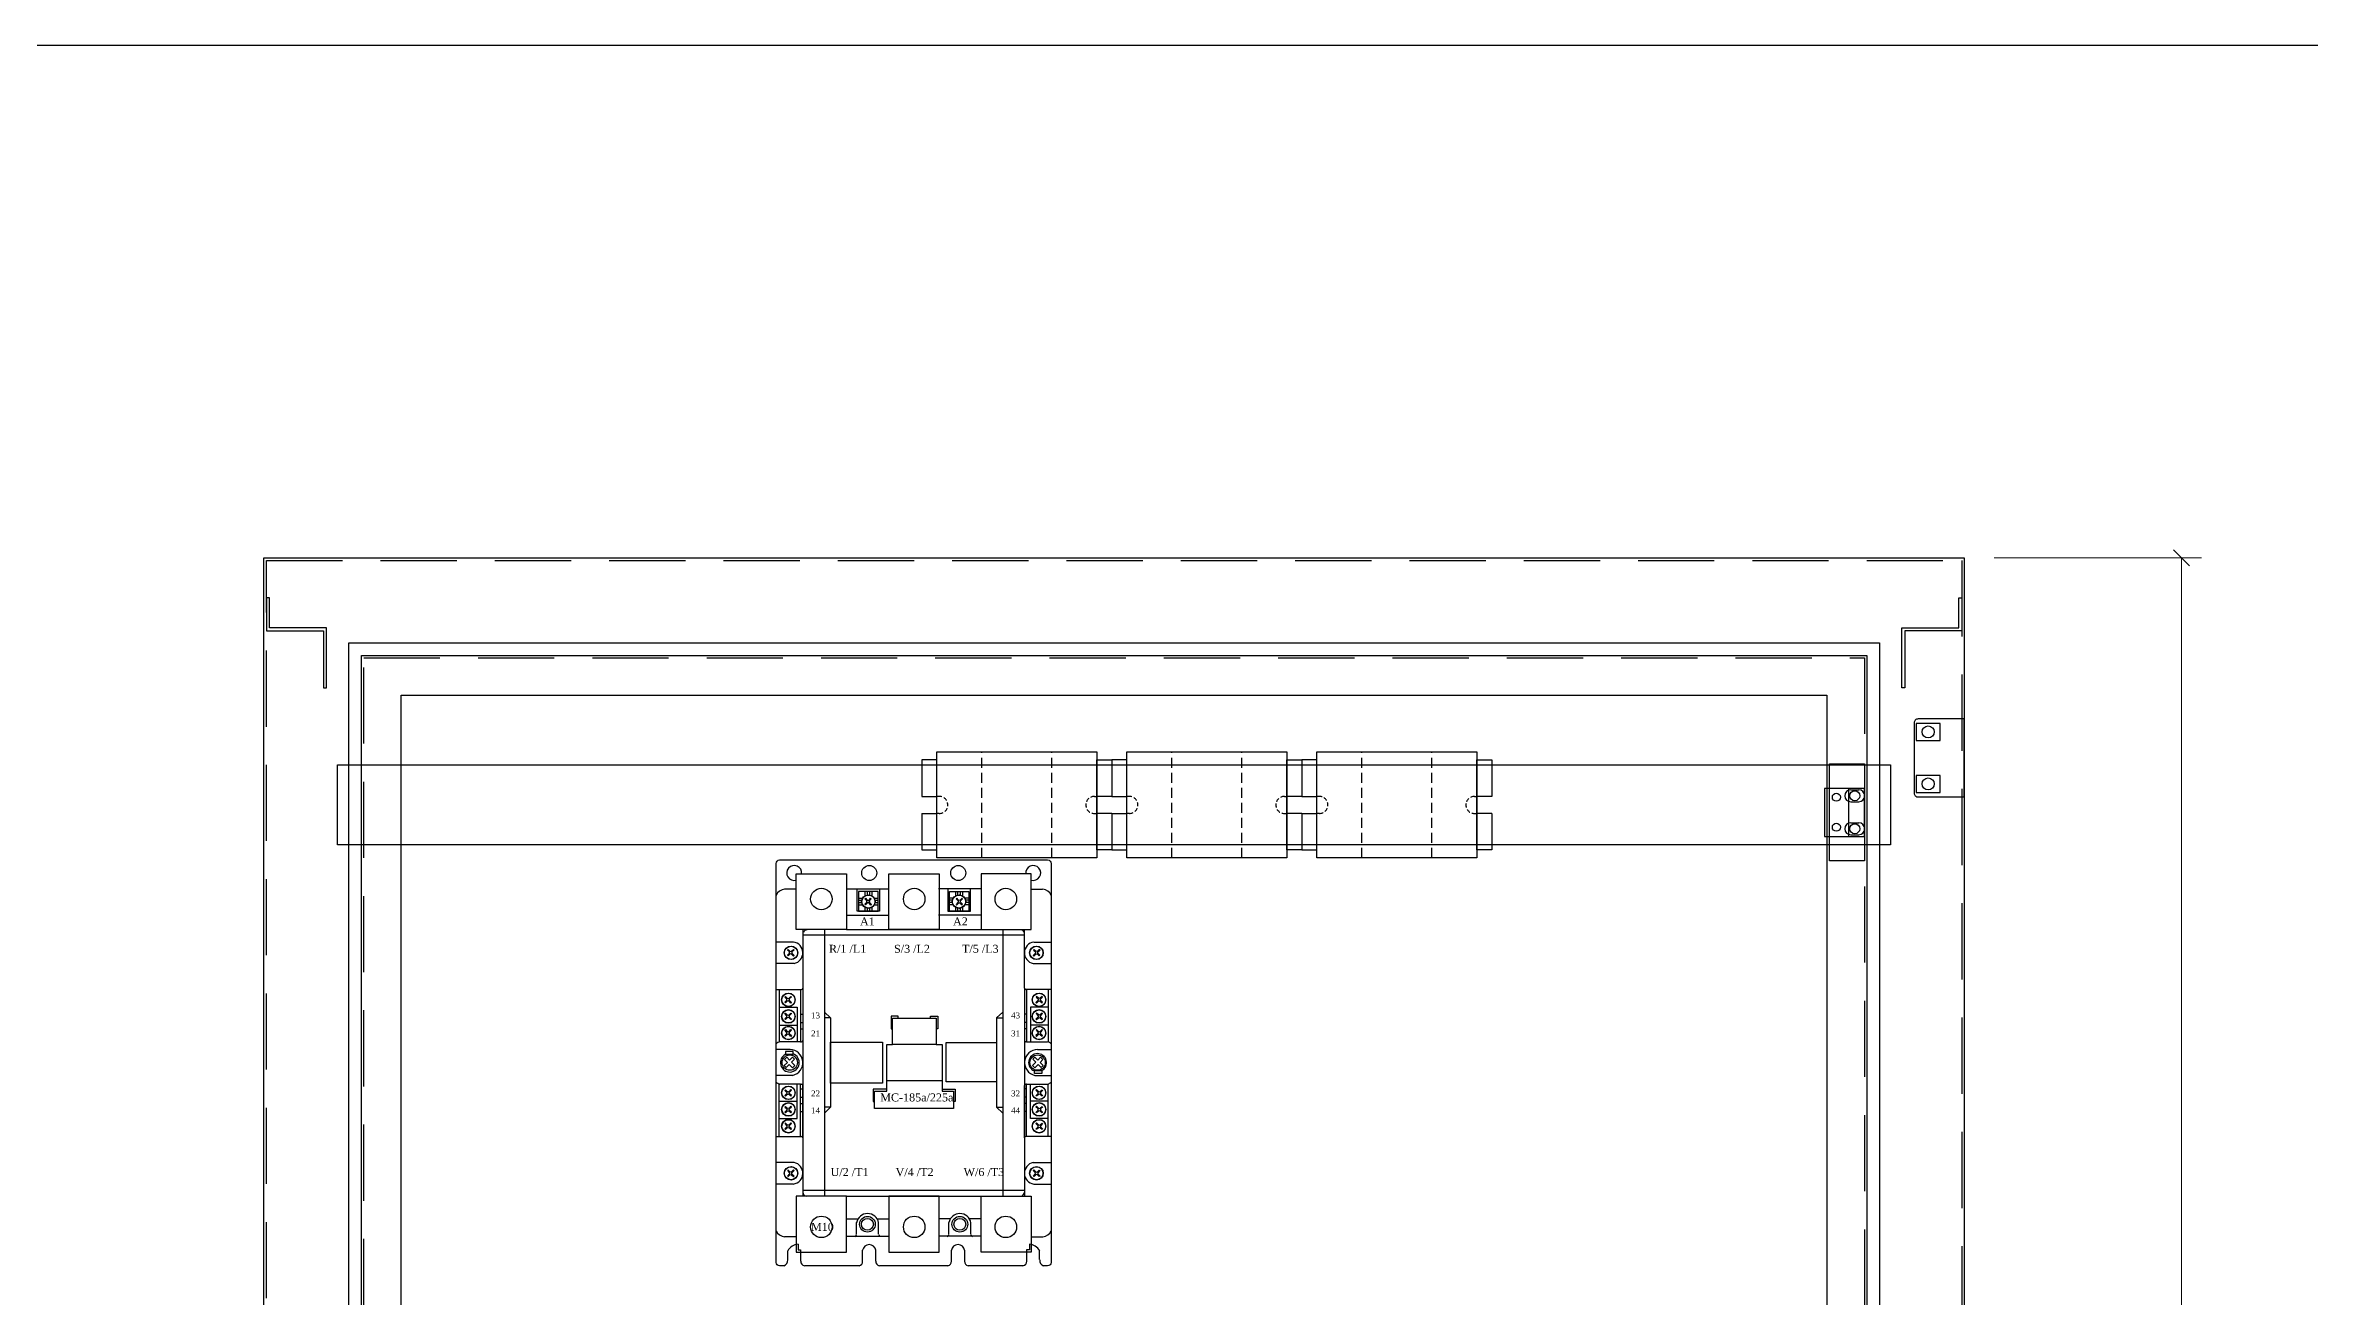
# Model space of a CAD drawing. Header units: millimetres. Extents: x 0 to 3881, y 0 to 2744.
# Drawn here: x 1349 to 2482, y 2119 to 2744 of the extents above; entities that cross this region are included whole.
import ezdxf
from ezdxf.enums import TextEntityAlignment as Align

# ---------------------------------------------------------------- set-up
doc = ezdxf.new("R2010")
doc.units = ezdxf.units.MM
doc.linetypes.add('ASVLTYPE', pattern=[0.75, 0.5, -0.25])
doc.linetypes.add('HIDDENX2', pattern=[19.05, 12.7, -6.35])
doc.layers.add('DIM', color=253, linetype='Continuous')
doc.styles.add('ss', font='romans.shx', dxfattribs={"height": 2.5, "bigfont": 'gsg1.shx'})
doc.styles.add('Tahoma (Input Text)', font='tahoma.ttf')
doc.dimstyles.new('Dim-25', dxfattribs={"dimtxt": 25, "dimasz": 8, "dimexe": 10, "dimexo": 15, "dimgap": 10, "dimtad": 1, "dimdec": 0, "dimtxsty": 'Standard', "dimblk": 'OBLIQUE', "dimcen": 10, "dimclrd": 5, "dimclre": 5, "dimclrt": 3, "dimazin": 3, "dimtfac": 1, "dimtdec": 0, "dimtmove": 0, "dimatfit": 3, "dimldrblk": 'OBLIQUE', "dimlwd": 9, "dimlwe": 9})

# ---------------------------------------------------------------- blocks, each defined once
blk = doc.blocks.new('khungtenAsean2')
at = {"color": 7}
blk.add_lwpolyline([(0, 0), (2970, 0), (2970, -2100), (0, -2100)], close=True, dxfattribs=at)
at = {"color": 1, "style": 'Tahoma (Input Text)', "flags": 8}
for tag, p in [('#01', (137.05, -2021.28)), ('#03', (506.57, -2019.3)), ('#05', (1106.63, -2021.28)), ('#07', (1834.68, -2021.28)), ('#09', (2146.72, -2021.28)), ('#02', (98.46, -2081.28)), ('#04', (486.11, -2081.28)), ('#06', (1065.33, -2081.28)), ('#08', (1817.45, -2081.28)), ('#10', (2146.72, -2081.28))]:
    blk.add_attdef(tag, p, '', height=25, dxfattribs=at)
blk.add_attdef('#11', text='', height=25, dxfattribs=at).set_placement((2914.99, -2067.35), align=Align.CENTER)
blk = doc.blocks.new('HL044-1')
at = {"color": 1}
blk.add_lwpolyline([(2, 0), (25, 0), (25, 39), (2, 39, 0.414214), (0, 37), (0, 2, 0.414214)], format="xyb", close=True, dxfattribs=at)
for centre in [(7, 32.5), (7, 6.5)]:
    blk.add_circle(centre, 3, dxfattribs=at)
blk = doc.blocks.new('*D1')
at = {"color": 0, "linetype": 'ByBlock', "lineweight": -2}
for p, q in [((2421.5, 2484), (2413.5, 2492)), ((2413.5, 1092), (2421.5, 1084))]:
    blk.add_line(p, q, dxfattribs=at)
at = {"layer": 'Defpoints', "color": 0, "ltscale": 3, "transparency": 16777216}
for p in [(2308.8, 2488), (2308.8, 1088), (2417.5, 1088)]:
    blk.add_point(p, dxfattribs=at)
at = {"layer": 'DIM', "color": 5, "lineweight": 9, "ltscale": 3, "transparency": 16777216}
for p, q in [((2323.8, 2488), (2427.5, 2488)), ((2417.5, 2488), (2417.5, 1088)), ((2323.8, 1088), (2427.5, 1088))]:
    blk.add_line(p, q, dxfattribs=at)
at = {"layer": 'DIM', "color": 3, "ltscale": 3, "transparency": 16777216, "insert": (2394.7, 1788), "char_height": 25, "attachment_point": 5, "rotation": 90}
blk.add_mtext('1400', dxfattribs=at)
blk = doc.blocks.new('_Oblique')
at = {"color": 0, "linetype": 'ByBlock', "lineweight": -2}
blk.add_line((-0.5, -0.5), (0.5, 0.5), dxfattribs=at)
blk = doc.blocks.new('CML250A-3')
at = {"color": 85, "linetype": 'ASVLTYPE', "ltscale": 10}
for p, q in [((22.5, 0), (22.5, 53)), ((57.5, 0), (57.5, 53))]:
    blk.add_line(p, q, dxfattribs=at)
at = {"color": 85}
for p, q in [((-7.5, 30.75), (0, 30.75)), ((87.5, 30.75), (80, 30.75)), ((-7.5, 22.25), (0, 22.25)), ((87.5, 22.25), (80, 22.25))]:
    blk.add_line(p, q, dxfattribs=at)
at = {"color": 85, "linetype": 'ASVLTYPE', "ltscale": 4}
for p, q in [((1.25, 30.75), (0, 30.75)), ((78.75, 30.75), (80, 30.75)), ((1.25, 22.25), (0, 22.25)), ((78.75, 22.25), (80, 22.25))]:
    blk.add_line(p, q, dxfattribs=at)
at = {"color": 85}
for points in [[(-7.5, 22.25), (-7.5, 4), (0, 4), (0, 49), (-7.5, 49), (-7.5, 30.75)], [(87.5, 22.25), (87.5, 4), (80, 4), (80, 49), (87.5, 49), (87.5, 30.75)]]:
    blk.add_lwpolyline(points, dxfattribs=at)
blk.add_lwpolyline([(0, 0), (0, 53), (80, 53), (80, 0)], close=True, dxfattribs=at)
at = {"color": 85, "linetype": 'ASVLTYPE', "ltscale": 4}
for centre, start, end in [((1.25, 26.5), 270, 90), ((78.75, 26.5), 90, 270)]:
    blk.add_arc(centre, 4.25, start, end, dxfattribs=at)
blk = doc.blocks.new('ovan6x10')
at = {"color": 2}
for p, q in [((3, 6), (7, 6)), ((3, 0), (7, 0))]:
    blk.add_line(p, q, dxfattribs=at)
for centre, start, end in [((3, 3), 90, 270), ((7, 3), 270, 90)]:
    blk.add_arc(centre, 3, start, end, dxfattribs=at)
blk = doc.blocks.new('HL036-1-1')
at = {"color": 1}
blk.add_line((9.5, 36.2), (9.5, 12.2), dxfattribs=at)
for points in [[(0, 48.5), (17.5, 48.5), (17.5, 0), (0, 0)], [(-2.5, 12.2), (17.5, 12.2), (17.5, 36.2), (-2.5, 36.2)]]:
    blk.add_lwpolyline(points, close=True, dxfattribs=at)
for centre, radius in [((12.7, 32.5), 2.5), ((3.5, 31.8), 2), ((3.5, 16.8), 2), ((12.7, 16), 2.5)]:
    blk.add_circle(centre, radius, dxfattribs=at)
blk = doc.blocks.new('MC 185a')
at = {"color": 7}
for p, q in [((3140.9, 646.5), (3135.2, 646.5)), ((3140.9, 646.5), (3140.9, 646.5)), ((3166.1, 646.7), (3187.3, 646.7)), ((3175.3, 645.3), (3175.3, 643.1)), ((3176.5, 645.3), (3176.5, 643.5)), ((3177.7, 645.3), (3177.7, 643.5)), ((3178.8, 645.3), (3178.8, 643.1)), ((3233.4, 646.7), (3212.2, 646.7)), ((3220.7, 645.3), (3220.7, 643.1)), ((3221.7, 645.3), (3221.7, 643.5)), ((3223, 645.3), (3223, 643.5)), ((3224.2, 645.3), (3224.2, 643.1)), ((3258.5, 646.5), (3258.5, 646.5)), ((3258.5, 646.5), (3264.2, 646.5)), ((3172.1, 642), (3174.3, 642)), ((3172.1, 641.1), (3173.9, 641.1)), ((3172.1, 639.8), (3173.8, 639.8)), ((3172.1, 638.7), (3174.2, 638.7)), ((3175.3, 637.5), (3175.3, 635.6)), ((3176.5, 637), (3176.5, 635.6)), ((3177.7, 637.1), (3177.7, 635.6)), ((3178.8, 637.5), (3178.8, 635.6)), ((3179.9, 642), (3181.9, 642)), ((3180, 638.7), (3181.9, 638.7)), ((3180.2, 641.1), (3181.9, 641.1)), ((3180.3, 639.8), (3181.9, 639.8)), ((3219.6, 642), (3217.6, 642)), ((3219.2, 641.1), (3217.6, 641.1)), ((3219.1, 639.8), (3217.6, 639.8)), ((3219.5, 638.7), (3217.6, 638.7)), ((3220.7, 637.5), (3220.7, 635.6)), ((3221.7, 637.1), (3221.7, 635.6)), ((3223, 637), (3223, 635.6)), ((3224.2, 637.5), (3224.2, 635.6)), ((3227.3, 642), (3225.2, 642)), ((3227.3, 638.7), (3225.3, 638.7)), ((3227.3, 641.1), (3225.6, 641.1)), ((3227.3, 639.8), (3225.7, 639.8)), ((3144.3, 626.3), (3144.3, 597)), ((3144.3, 623.7), (3255.1, 623.7)), ((3155.2, 626.3), (3155.2, 493)), ((3166.1, 633.5), (3187.3, 633.5)), ((3166.1, 626.3), (3233.4, 626.3)), ((3233.4, 633.5), (3212.2, 633.5)), ((3244.3, 626.3), (3244.3, 493)), ((3255.1, 597), (3255.1, 626.3)), ((3139.6, 620.1), (3131, 620.1)), ((3259.9, 620.1), (3268.5, 620.1)), ((3140, 609.4), (3131, 609.4)), ((3259.5, 609.4), (3268.5, 609.4)), ((3131, 596.4), (3143.7, 596.4)), ((3132.5, 596.4), (3132.5, 570.2)), ((3143.2, 596.4), (3143.2, 570.2)), ((3144.3, 597), (3144.3, 570.9)), ((3255.1, 597), (3255.1, 570.9)), ((3268.5, 596.4), (3255.8, 596.4)), ((3256.2, 596.4), (3256.2, 570.2)), ((3267, 596.4), (3267, 570.2)), ((3132.5, 587.5), (3141.4, 587.5)), ((3132.5, 578.6), (3141.4, 578.6)), ((3141.4, 587.5), (3141.4, 570.2)), ((3143.2, 584), (3144.3, 584)), ((3143.2, 579.8), (3144.3, 579.8)), ((3155.2, 585.1), (3158.2, 582.2)), ((3158.2, 582.2), (3155.2, 582.2)), ((3158.2, 582.2), (3158.2, 537.5)), ((3192, 583.1), (3188.4, 583.1)), ((3188.4, 583.1), (3188.4, 576.7)), ((3192, 582), (3192, 583.1)), ((3208.2, 582), (3208.2, 583.1)), ((3208.2, 583.1), (3211.8, 583.1)), ((3211.8, 583.1), (3211.8, 576.7)), ((3244.3, 585.1), (3241.2, 582.2)), ((3241.2, 582.2), (3241.2, 537.5)), ((3241.2, 582.2), (3244.3, 582.2)), ((3256.2, 584), (3255.1, 584)), ((3256.2, 579.8), (3255.1, 579.8)), ((3267, 587.5), (3258.1, 587.5)), ((3258.1, 587.5), (3258.1, 570.2)), ((3267, 578.6), (3258.1, 578.6)), ((3137.9, 566.4), (3131, 566.4)), ((3143.2, 570.2), (3132.7, 570.2)), ((3143.2, 576.7), (3144.3, 576.7)), ((3143.2, 570.2), (3143.7, 570.2)), ((3144.3, 570.9), (3144.3, 493)), ((3186.3, 545.5), (3186.3, 568.9)), ((3186.3, 568.9), (3189.1, 568.9)), ((3188.4, 576.7), (3189.1, 576.7)), ((3211.8, 576.7), (3211, 576.7)), ((3211, 568.9), (3214, 568.9)), ((3214, 568.9), (3214, 545.6)), ((3256.2, 576.7), (3255.1, 576.7)), ((3255.1, 570.9), (3255.1, 493)), ((3256.2, 570.2), (3255.8, 570.2)), ((3256.2, 570.2), (3266.7, 570.2)), ((3261.6, 566.4), (3268.5, 566.4)), ((3135, 558.3), (3136.6, 559.9)), ((3136, 557.3), (3135, 558.3)), ((3135.1, 561.4), (3136.3, 562.5)), ((3136.6, 559.9), (3135.1, 561.4)), ((3137.5, 558.9), (3136, 557.3)), ((3136.3, 562.5), (3137.7, 561)), ((3139.2, 557.2), (3137.5, 558.9)), ((3137.7, 561), (3139.2, 562.5)), ((3140.2, 561.5), (3138.6, 560)), ((3138.6, 560), (3140.3, 558.3)), ((3139.2, 562.5), (3140.2, 561.5)), ((3140.3, 558.3), (3139.2, 557.2)), ((3260.8, 560), (3259.2, 558.3)), ((3259.2, 558.3), (3260.3, 557.2)), ((3260.3, 562.5), (3259.3, 561.5)), ((3259.3, 561.5), (3260.8, 560)), ((3261.8, 561), (3260.3, 562.5)), ((3260.3, 557.2), (3261.9, 558.9)), ((3263.2, 562.5), (3261.8, 561)), ((3261.9, 558.9), (3263.5, 557.3)), ((3262.9, 559.9), (3264.3, 561.4)), ((3264.5, 558.3), (3262.9, 559.9)), ((3264.3, 561.4), (3263.2, 562.5)), ((3263.5, 557.3), (3264.5, 558.3)), ((3139.2, 553.4), (3131, 553.4)), ((3132.5, 522.9), (3132.5, 549.1)), ((3143.2, 549.1), (3132.7, 549.1)), ((3141.4, 531.8), (3141.4, 549.1)), ((3143.2, 522.9), (3143.2, 549.1)), ((3143.2, 549.1), (3143.7, 549.1)), ((3143.2, 546.7), (3144.3, 546.7)), ((3144.3, 522.2), (3144.3, 548.4)), ((3186.3, 546.5), (3179.5, 546.5)), ((3179.5, 546.5), (3179.5, 540.4)), ((3180.2, 536.8), (3180.2, 545.5)), ((3180.2, 545.5), (3186.3, 545.5)), ((3186.3, 550.9), (3214, 550.9)), ((3214, 546.5), (3220.4, 546.5)), ((3214, 545.6), (3219.7, 545.6)), ((3219.7, 545.6), (3219.7, 536.8)), ((3220.4, 546.5), (3220.4, 540.4)), ((3255.1, 522.2), (3255.1, 548.4)), ((3256.2, 546.7), (3255.1, 546.7)), ((3256.2, 549.1), (3255.8, 549.1)), ((3256.2, 522.9), (3256.2, 549.1)), ((3256.2, 549.1), (3266.7, 549.1)), ((3258.1, 531.8), (3258.1, 549.1)), ((3260.3, 553.4), (3268.5, 553.4)), ((3267, 522.9), (3267, 549.1)), ((3132.5, 540.6), (3141.4, 540.6)), ((3143.2, 542.6), (3144.3, 542.6)), ((3143.2, 539.4), (3144.3, 539.4)), ((3143.2, 535.3), (3144.3, 535.3)), ((3155.2, 534.6), (3158.2, 537.5)), ((3158.2, 537.5), (3155.2, 537.5)), ((3179.5, 540.4), (3180.2, 540.4)), ((3219.7, 536.8), (3180.2, 536.8)), ((3220.4, 540.4), (3219.7, 540.4)), ((3244.3, 534.6), (3241.2, 537.5)), ((3241.2, 537.5), (3244.3, 537.5)), ((3256.2, 542.6), (3255.1, 542.6)), ((3256.2, 539.4), (3255.1, 539.4)), ((3256.2, 535.3), (3255.1, 535.3)), ((3267, 540.6), (3258.1, 540.6)), ((3131, 522.9), (3143.7, 522.9)), ((3132.5, 531.8), (3141.4, 531.8)), ((3268.5, 522.9), (3255.8, 522.9)), ((3267, 531.8), (3258.1, 531.8)), ((3140, 509.9), (3131, 509.9)), ((3259.5, 509.9), (3268.5, 509.9)), ((3139.6, 499.1), (3131, 499.1)), ((3259.9, 499.1), (3268.5, 499.1)), ((3144.3, 496.1), (3255.1, 496.1)), ((3166.1, 493), (3212.4, 493)), ((3212.4, 493), (3233.4, 493)), ((3166.1, 481.7), (3171.9, 481.7)), ((3171.2, 474), (3171.2, 479.8)), ((3181.5, 481.7), (3187.3, 481.7)), ((3182.2, 474), (3182.2, 479.8)), ((3218, 481.7), (3212.2, 481.7)), ((3217.3, 474), (3217.3, 479.8)), ((3233.4, 481.7), (3227.6, 481.7)), ((3228.3, 474), (3228.3, 479.8)), ((3140.9, 472.7), (3135.2, 472.7)), ((3136.8, 461.3), (3136.8, 465.7)), ((3140.9, 472.7), (3140.9, 472.7)), ((3141.9, 469), (3141.9, 466.2)), ((3141.9, 466.2), (3143.2, 466.2)), ((3143.2, 466.2), (3143.2, 460.6)), ((3166.1, 473), (3187.3, 473)), ((3174.2, 460.6), (3174.2, 466)), ((3180.8, 460.6), (3180.8, 466)), ((3233.4, 473), (3212.2, 473)), ((3218.6, 460.6), (3218.6, 466)), ((3225.3, 460.6), (3225.3, 466)), ((3257.6, 466.2), (3256.2, 466.2)), ((3256.2, 466.2), (3256.2, 460.6)), ((3257.6, 469), (3257.6, 466.2)), ((3258.5, 472.7), (3258.5, 472.7)), ((3258.5, 472.7), (3264.2, 472.7)), ((3262.7, 461.3), (3262.7, 465.7))]:
    blk.add_line(p, q, dxfattribs=at)
for points in [[(3134.8, 458.2), (3132.7, 458.2, -0.414214), (3131, 459.9), (3131, 659.3, -0.414214), (3132.7, 661.1), (3266.7, 661.1, -0.414214), (3268.5, 659.3), (3268.5, 459.9, -0.414214), (3266.7, 458.2), (3264.7, 458.2)], [(3177.4, 639.6, 0.413744), (3176.4, 639.6), (3175.6, 638.7), (3175.3, 639), (3176.1, 639.9, 0.414683), (3176.1, 640.8), (3175.3, 641.7), (3175.6, 642), (3176.4, 641.1, 0.413744), (3177.4, 641.1), (3178.2, 642), (3178.5, 641.7), (3177.7, 640.8, 0.414683), (3177.7, 639.9), (3178.6, 638.9), (3178.3, 638.6), (3177.4, 639.6)], [(3222.1, 639.6, -0.413744), (3223, 639.6), (3223.9, 638.7), (3224.2, 639), (3223.3, 639.9, -0.414683), (3223.3, 640.8), (3224.2, 641.7), (3223.9, 642), (3223, 641.1, -0.413744), (3222.1, 641.1), (3221.3, 642), (3220.9, 641.7), (3221.8, 640.8, -0.414683), (3221.8, 639.9), (3220.9, 638.9), (3221.2, 638.6), (3222.1, 639.6)], [(3138.7, 614, 0.413744), (3137.8, 614), (3136.9, 613.2), (3136.6, 613.5), (3137.5, 614.3, 0.414683), (3137.5, 615.3), (3136.6, 616.1), (3136.9, 616.4), (3137.8, 615.6, 0.413744), (3138.7, 615.6), (3139.6, 616.4), (3139.9, 616.1), (3139, 615.3, 0.414683), (3139, 614.3), (3140, 613.4), (3139.6, 613.1), (3138.7, 614)], [(3260.8, 614, -0.413744), (3261.7, 614), (3262.5, 613.2), (3262.8, 613.5), (3262, 614.3, -0.414683), (3262, 615.3), (3262.9, 616.1), (3262.5, 616.4), (3261.7, 615.6, -0.413744), (3260.8, 615.6), (3259.9, 616.4), (3259.6, 616.1), (3260.4, 615.3, -0.414683), (3260.4, 614.3), (3259.5, 613.4), (3259.8, 613.1), (3260.8, 614)], [(3137.4, 590.5, 0.413744), (3136.5, 590.5), (3135.6, 589.7), (3135.3, 590), (3136.2, 590.8, 0.414683), (3136.2, 591.7), (3135.3, 592.6), (3135.6, 592.9), (3136.5, 592.1, 0.413744), (3137.4, 592.1), (3138.3, 592.9), (3138.6, 592.6), (3137.7, 591.8, 0.414683), (3137.7, 590.8), (3138.6, 589.9), (3138.3, 589.6), (3137.4, 590.5)], [(3262.1, 590.5, -0.413744), (3263, 590.5), (3263.9, 589.7), (3264.2, 590), (3263.3, 590.8, -0.414683), (3263.3, 591.7), (3264.2, 592.6), (3263.9, 592.9), (3263, 592.1, -0.413744), (3262.1, 592.1), (3261.2, 592.9), (3260.9, 592.6), (3261.8, 591.8, -0.414683), (3261.8, 590.8), (3260.8, 589.9), (3261.1, 589.6), (3262.1, 590.5)], [(3137.4, 582.2, 0.413744), (3136.5, 582.2), (3135.6, 581.3), (3135.3, 581.7), (3136.2, 582.5, 0.414683), (3136.2, 583.4), (3135.3, 584.3), (3135.6, 584.6), (3136.5, 583.7, 0.413744), (3137.4, 583.7), (3138.3, 584.6), (3138.6, 584.3), (3137.7, 583.4, 0.414683), (3137.7, 582.5), (3138.6, 581.6), (3138.3, 581.3), (3137.4, 582.2)], [(3262.1, 582.2, -0.413744), (3263, 582.2), (3263.9, 581.3), (3264.2, 581.7), (3263.3, 582.5, -0.414683), (3263.3, 583.4), (3264.2, 584.3), (3263.9, 584.6), (3263, 583.7, -0.413744), (3262.1, 583.7), (3261.2, 584.6), (3260.9, 584.3), (3261.8, 583.4, -0.414683), (3261.8, 582.5), (3260.8, 581.6), (3261.1, 581.3), (3262.1, 582.2)], [(3137.4, 573.9, 0.413744), (3136.5, 573.9), (3135.6, 573), (3135.3, 573.3), (3136.2, 574.2, 0.414683), (3136.2, 575.1), (3135.3, 576), (3135.6, 576.3), (3136.5, 575.4, 0.413744), (3137.4, 575.4), (3138.3, 576.3), (3138.6, 576), (3137.7, 575.1, 0.414683), (3137.7, 574.2), (3138.6, 573.3), (3138.3, 572.9), (3137.4, 573.9)], [(3262.1, 573.9, -0.413744), (3263, 573.9), (3263.9, 573), (3264.2, 573.3), (3263.3, 574.2, -0.414683), (3263.3, 575.1), (3264.2, 576), (3263.9, 576.3), (3263, 575.4, -0.413744), (3262.1, 575.4), (3261.2, 576.3), (3260.9, 576), (3261.8, 575.1, -0.414683), (3261.8, 574.2), (3260.8, 573.3), (3261.1, 572.9), (3262.1, 573.9)], [(3137.4, 545.4, -0.413744), (3136.5, 545.4), (3135.6, 546.2), (3135.3, 545.9), (3136.2, 545.1, -0.414683), (3136.2, 544.2), (3135.3, 543.3), (3135.6, 543), (3136.5, 543.8, -0.413744), (3137.4, 543.8), (3138.3, 543), (3138.6, 543.3), (3137.7, 544.2, -0.414683), (3137.7, 545.1), (3138.6, 546), (3138.3, 546.3), (3137.4, 545.4)], [(3262.1, 545.4, 0.413744), (3263, 545.4), (3263.9, 546.2), (3264.2, 545.9), (3263.3, 545.1, 0.414683), (3263.3, 544.2), (3264.2, 543.3), (3263.9, 543), (3263, 543.8, 0.413744), (3262.1, 543.8), (3261.2, 543), (3260.9, 543.3), (3261.8, 544.2, 0.414683), (3261.8, 545.1), (3260.8, 546), (3261.1, 546.3), (3262.1, 545.4)], [(3137.4, 537.1, -0.413744), (3136.5, 537.1), (3135.6, 537.9), (3135.3, 537.6), (3136.2, 536.8, -0.414683), (3136.2, 535.8), (3135.3, 535), (3135.6, 534.7), (3136.5, 535.5, -0.413744), (3137.4, 535.5), (3138.3, 534.7), (3138.6, 535), (3137.7, 535.8, -0.414683), (3137.7, 536.8), (3138.6, 537.7), (3138.3, 538), (3137.4, 537.1)], [(3262.1, 537.1, 0.413744), (3263, 537.1), (3263.9, 537.9), (3264.2, 537.6), (3263.3, 536.8, 0.414683), (3263.3, 535.8), (3264.2, 535), (3263.9, 534.7), (3263, 535.5, 0.413744), (3262.1, 535.5), (3261.2, 534.7), (3260.9, 535), (3261.8, 535.8, 0.414683), (3261.8, 536.8), (3260.8, 537.7), (3261.1, 538), (3262.1, 537.1)], [(3137.4, 528.7, -0.413744), (3136.5, 528.7), (3135.6, 529.6), (3135.3, 529.3), (3136.2, 528.4, -0.414683), (3136.2, 527.5), (3135.3, 526.7), (3135.6, 526.4), (3136.5, 527.2, -0.413744), (3137.4, 527.2), (3138.3, 526.3), (3138.6, 526.7), (3137.7, 527.5, -0.414683), (3137.7, 528.4), (3138.6, 529.4), (3138.3, 529.7), (3137.4, 528.7)], [(3262.1, 528.7, 0.413744), (3263, 528.7), (3263.9, 529.6), (3264.2, 529.3), (3263.3, 528.4, 0.414683), (3263.3, 527.5), (3264.2, 526.7), (3263.9, 526.4), (3263, 527.2, 0.413744), (3262.1, 527.2), (3261.2, 526.3), (3260.9, 526.7), (3261.8, 527.5, 0.414683), (3261.8, 528.4), (3260.8, 529.4), (3261.1, 529.7), (3262.1, 528.7)], [(3138.7, 505.2, -0.413744), (3137.8, 505.2), (3136.9, 506.1), (3136.6, 505.8), (3137.5, 504.9, -0.414683), (3137.5, 504), (3136.6, 503.1), (3136.9, 502.8), (3137.8, 503.7, -0.413744), (3138.7, 503.7), (3139.6, 502.8), (3139.9, 503.1), (3139, 504, -0.414683), (3139, 504.9), (3140, 505.9), (3139.6, 506.2), (3138.7, 505.2)], [(3260.8, 505.2, 0.413744), (3261.7, 505.2), (3262.5, 506.1), (3262.8, 505.8), (3262, 504.9, 0.414683), (3262, 504), (3262.9, 503.1), (3262.5, 502.8), (3261.7, 503.7, 0.413744), (3260.8, 503.7), (3259.9, 502.8), (3259.6, 503.1), (3260.4, 504, 0.414683), (3260.4, 504.9), (3259.5, 505.9), (3259.8, 506.2), (3260.8, 505.2)]]:
    blk.add_lwpolyline(points, format="xyb", dxfattribs=at)
for points in [[(3140.9, 654.2), (3166.1, 654.2), (3166.1, 626.3), (3140.9, 626.3)], [(3171.4, 646.7), (3182.7, 646.7), (3182.7, 635.6), (3171.4, 635.6)], [(3172.1, 635.6), (3181.9, 635.6), (3181.9, 645.3), (3172.1, 645.3)], [(3187.3, 654.2), (3212.4, 654.2), (3212.4, 626.3), (3187.3, 626.3)], [(3228.1, 646.7), (3216.8, 646.7), (3216.8, 635.6), (3228.1, 635.6)], [(3227.3, 635.6), (3217.6, 635.6), (3217.6, 645.3), (3227.3, 645.3)], [(3258.5, 654.2), (3233.4, 654.2), (3233.4, 626.3), (3258.5, 626.3)], [(3189.1, 582), (3211, 582), (3211, 568.9), (3189.1, 568.9)], [(3158.2, 570), (3184.1, 570), (3184.1, 549.6), (3158.2, 549.6)], [(3215.9, 569.8), (3241.2, 569.8), (3241.2, 550.2), (3215.9, 550.2)], [(3135.7, 564), (3139.4, 564), (3139.4, 565.4), (3135.7, 565.4)], [(3263.8, 554.4), (3260.1, 554.4), (3260.1, 555.8), (3263.8, 555.8)], [(3140.9, 465.1), (3166.1, 465.1), (3166.1, 493), (3140.9, 493)], [(3187.3, 465.1), (3212.4, 465.1), (3212.4, 493), (3187.3, 493)], [(3258.5, 465.1), (3233.4, 465.1), (3233.4, 493), (3258.5, 493)]]:
    blk.add_lwpolyline(points, close=True, dxfattribs=at)
for points in [[(3172.5, 458.2), (3145.1, 458.2)], [(3216.9, 458.2), (3182.6, 458.2)], [(3254.4, 458.2), (3227, 458.2)]]:
    blk.add_lwpolyline(points, dxfattribs=at)
for centre, radius in [((3177.5, 654.6), 3.75), ((3222, 654.6), 3.75), ((3153.6, 641.6), 5.37), ((3200, 641.6), 5.37), ((3245.8, 641.6), 5.37), ((3177.1, 640.3), 3.39), ((3177.1, 640.3), 3.28), ((3222.4, 640.3), 3.39), ((3222.4, 640.3), 3.28), ((3138.4, 614.7), 3.39), ((3138.4, 614.7), 3.28), ((3261.1, 614.7), 3.39), ((3261.1, 614.7), 3.28), ((3137.1, 591.2), 3.39), ((3137.1, 591.2), 3.28), ((3262.4, 591.2), 3.39), ((3262.4, 591.2), 3.28), ((3137.1, 582.9), 3.39), ((3137.1, 574.6), 3.39), ((3137.1, 582.9), 3.28), ((3137.1, 574.6), 3.28), ((3262.4, 582.9), 3.39), ((3262.4, 574.6), 3.39), ((3262.4, 582.9), 3.28), ((3262.4, 574.6), 3.28), ((3137.8, 559.8), 3.83), ((3261.7, 559.8), 3.83), ((3137.1, 544.7), 3.39), ((3137.1, 544.7), 3.28), ((3262.4, 544.7), 3.39), ((3262.4, 544.7), 3.28), ((3137.1, 536.4), 3.39), ((3137.1, 536.4), 3.28), ((3262.4, 536.4), 3.39), ((3262.4, 536.4), 3.28), ((3137.1, 528), 3.39), ((3137.1, 528), 3.28), ((3262.4, 528), 3.39), ((3262.4, 528), 3.28), ((3138.4, 504.5), 3.39), ((3138.4, 504.5), 3.28), ((3261.1, 504.5), 3.39), ((3261.1, 504.5), 3.28), ((3153.6, 477.7), 5.37), ((3176.6, 479), 3.94), ((3176.6, 479), 2.96), ((3200, 477.7), 5.37), ((3222.8, 479), 3.94), ((3222.8, 479), 2.96), ((3245.8, 477.7), 5.37)]:
    blk.add_circle(centre, radius, dxfattribs=at)
for centre, radius, start, end in [((3140, 654.6), 3.75, 353.2902, 285.2418), ((3259.5, 654.6), 3.75, 254.7582, 186.7098), ((3135.7, 641.4), 5.11, 94.7127, 156.6402), ((3263.8, 641.4), 5.11, 23.3598, 85.2873), ((3146.5, 624.2), 2.02, 92.0306, 162.7801), ((3253.2, 624.2), 2.02, 17.2199, 87.9694), ((3138.9, 614.7), 5.44, 280.8831, 82.6237), ((3260.5, 614.7), 5.44, 97.3763, 259.1169), ((3143.7, 597), 0.657, 270, 0), ((3255.8, 597), 0.657, 180, 270), ((3133.4, 567), 3.25, 101.3536, 137.3619), ((3137.8, 559.8), 6.53, 282.2655, 89.3479), ((3143.7, 570.9), 0.657, 270, 0), ((3255.8, 570.9), 0.657, 180, 270), ((3261.7, 559.8), 6.53, 90.6521, 257.7345), ((3266.1, 567), 3.25, 42.6381, 78.6464), ((3137.8, 559.8), 4.71, 115.9744, 69.5838), ((3261.7, 559.8), 4.49, 296.6117, 248.5399), ((3133.4, 552.3), 3.25, 222.6381, 258.6464), ((3143.7, 548.4), 0.657, 0, 90), ((3255.8, 548.4), 0.657, 90, 180), ((3266.1, 552.3), 3.25, 281.3536, 317.3619), ((3143.7, 522.2), 0.657, 0, 90), ((3255.8, 522.2), 0.657, 90, 180), ((3138.9, 504.5), 5.44, 277.3763, 79.1169), ((3260.5, 504.5), 5.44, 100.8831, 262.6237), ((3146.7, 495.3), 2.41, 185.7206, 254.4813), ((3252.7, 495.3), 2.41, 285.5187, 354.2794), ((3135.7, 477.8), 5.11, 203.3598, 265.2873), ((3176.7, 478.7), 5.63, 11.4558, 169.6788), ((3222.8, 478.7), 5.63, 10.3212, 168.5442), ((3263.8, 477.8), 5.11, 274.7127, 336.6402), ((3142.6, 462.3), 6.77, 95.735, 149.365), ((3170.2, 473.9), 0.959, 281.5237, 2.7263), ((3177.5, 465.5), 3.34, 8.3957, 171.6043), ((3183.2, 473.9), 0.959, 177.2737, 258.4763), ((3216.3, 473.9), 0.959, 281.5237, 2.7263), ((3221.9, 465.5), 3.34, 8.3957, 171.6043), ((3229.3, 473.9), 0.959, 177.2737, 258.4763), ((3256.9, 462.3), 6.77, 30.635, 84.265), ((3133.8, 461), 2.97, 289.4891, 5.0405), ((3145.6, 460.5), 2.33, 176.8607, 258.5277), ((3171.9, 460.4), 2.3, 283.6081, 4.3372), ((3183.1, 460.4), 2.3, 175.6628, 256.3919), ((3216.3, 460.4), 2.3, 283.6081, 4.3372), ((3227.5, 460.4), 2.3, 175.6628, 256.3919), ((3253.9, 460.5), 2.33, 281.4723, 3.1393), ((3265.7, 461), 2.97, 174.9595, 250.5109)]:
    blk.add_arc(centre, radius, start, end, dxfattribs=at)
at = {"color": 3, "attachment_point": 1, "style": 'ss'}
for s, width, insert, char_height in [('{\\fTimes New Roman|b0|i0|c0|p18;A1}', 11.5, (3172.9, 632.4), 4), ('{\\fTimes New Roman|b0|i0|c0|p18;A2}', 11.5, (3219.4, 632.4), 4), ('\\A1;{\\fTimes New Roman|b0|i0|c0|p18;R/1 /L1}', 21.5, (3157.4, 618.7), 4), ('\\A1;{\\fTimes New Roman|b0|i0|c0|p18;S/3 /L2}', 21.5, (3189.9, 618.7), 4), ('\\A1;{\\fTimes New Roman|b0|i0|c0|p18;T/5 /L3}', 21.5, (3223.9, 618.7), 4), ('{\\fTimes New Roman|b0|i0|c0|p18;13}', 5, (3148.4, 584.9), 3), ('{\\fTimes New Roman|b0|i0|c0|p18;43}', 5, (3248.4, 584.9), 3), ('{\\fTimes New Roman|b0|i0|c0|p18;21}', 5, (3148.4, 575.9), 3), ('{\\fTimes New Roman|b0|i0|c0|p18;31}', 5, (3248.4, 575.9), 3), ('{\\fTimes New Roman|b0|i0|c0|p18;22}', 5, (3148.4, 545.9), 3), ('{\\fTimes New Roman|b0|i0|c0|p18;MC-185a/225a}', 34.463, (3183, 544.4), 4), ('{\\fTimes New Roman|b0|i0|c0|p18;32}', 5, (3248.4, 545.9), 3), ('{\\fTimes New Roman|b0|i0|c0|p18;14}', 5, (3148.4, 537.4), 3), ('{\\fTimes New Roman|b0|i0|c0|p18;44}', 5, (3248.4, 537.4), 3), ('\\A1;\\pt20;{\\fTimes New Roman|b0|i0|c0|p18;U/2 /T1}', 21.5, (3158.2, 507.1), 4), ('\\A1;{\\fTimes New Roman|b0|i0|c0|p18;V/4 /T2}', 21.5, (3190.7, 507.1), 4), ('\\A1;{\\fTimes New Roman|b0|i0|c0|p18;W/6 /T3}', 21.5, (3224.7, 507.1), 4), ('{\\fTimes New Roman|b0|i0|c0|p18;M10}', 5, (3148.4, 479.7), 4)]:
    blk.add_mtext_dynamic_manual_height_columns(s, width=width, gutter_width=12.5, heights=[0], dxfattribs=dict(at, insert=insert, char_height=char_height))

msp = doc.modelspace()

# ---------------------------------------------------------------- linework, layer by layer
at = {"ltscale": 3}
for points in [[(1458.8, 2488), (2308.8, 2488), (2308.8, 1088), (1458.8, 1088)], [(1501.2, 2445.6), (2266.4, 2445.6), (2266.4, 1130.4), (1501.2, 1130.4)], [(1527.4, 2419.4), (2240.2, 2419.4), (2240.2, 1156.6), (1527.4, 1156.6)]]:
    msp.add_lwpolyline(points, close=True, dxfattribs=at)
at = {"linetype": 'HIDDENX2', "ltscale": 3}
msp.add_lwpolyline([(1460, 2486.8), (2307.6, 2486.8), (2307.6, 1089.2), (1460, 1089.2)], close=True, dxfattribs=at)
at = {"color": 7, "ltscale": 3}
for points in [[(1460, 2468), (1460, 2451.5), (1488.5, 2451.5), (1488.5, 2423), (1490, 2423), (1490, 2453), (1461.5, 2453), (1461.5, 2468)], [(2307.6, 2468), (2307.6, 2451.5), (2279.1, 2451.5), (2279.1, 2423), (2277.6, 2423), (2277.6, 2453), (2306.1, 2453), (2306.1, 2468)]]:
    msp.add_lwpolyline(points, close=True, dxfattribs=at)
at = {"color": 6, "ltscale": 3}
msp.add_lwpolyline([(1507.5, 2439.3), (2260.1, 2439.3), (2260.1, 1136.7), (1507.5, 1136.7)], close=True, dxfattribs=at)
at = {"color": 6, "linetype": 'HIDDENX2', "ltscale": 3}
msp.add_lwpolyline([(1508.7, 2438.1), (2258.9, 2438.1), (2258.9, 1137.9), (1508.7, 1137.9)], close=True, dxfattribs=at)
at = {"color": 2}
for points in [[(2284.8, 2396.7), (2296.8, 2396.7), (2296.8, 2405.2), (2284.8, 2405.2)], [(2284.8, 2370.7), (2296.8, 2370.7), (2296.8, 2379.2), (2284.8, 2379.2)]]:
    msp.add_lwpolyline(points, close=True, dxfattribs=at)
at = {"color": 8}
msp.add_lwpolyline([(1495.6, 2384.5), (2272, 2384.5), (2272, 2344.5), (1495.6, 2344.5)], close=True, dxfattribs=at)

# ---------------------------------------------------------------- block references
at = {"color": 7, "xscale": 1.306799999998474, "yscale": 1.306799999998474, "zscale": 1.306799999998474}
msp.add_blockref('khungtenAsean2', (0, 2744.3), dxfattribs=at)
at = {"color": 7}
for name, p in [('HL044-1', (2283.8, 2368.5)), ('HL036-1-1', (2241.4, 2336.6)), ('ovan6x10', (2249.1, 2366.1)), ('ovan6x10', (2249.1, 2349.6))]:
    msp.add_blockref(name, p, dxfattribs=at)
at = {"color": 1}
for p in [(1795.2, 2338), (1890.2, 2338), (1985.2, 2338)]:
    msp.add_blockref('CML250A-3', p, dxfattribs=at)
at = {"color": 2}
msp.add_blockref('MC 185a', (-1416.1, 1675.9), dxfattribs=at)

# ---------------------------------------------------------------- dimensions: what is measured, and where the dimension line sits
at = {"layer": 'DIM', "ltscale": 3}
dim = msp.add_linear_dim(base=(2417.5, 1088), p1=(2308.8, 2488), p2=(2308.8, 1088), angle=90, dimstyle='Dim-25', dxfattribs=at)
dim.commit()
dim.dimension.update_dxf_attribs({"geometry": '*D1', "text_midpoint": (2394.7, 1788)})

doc.saveas('drawing.dxf')
